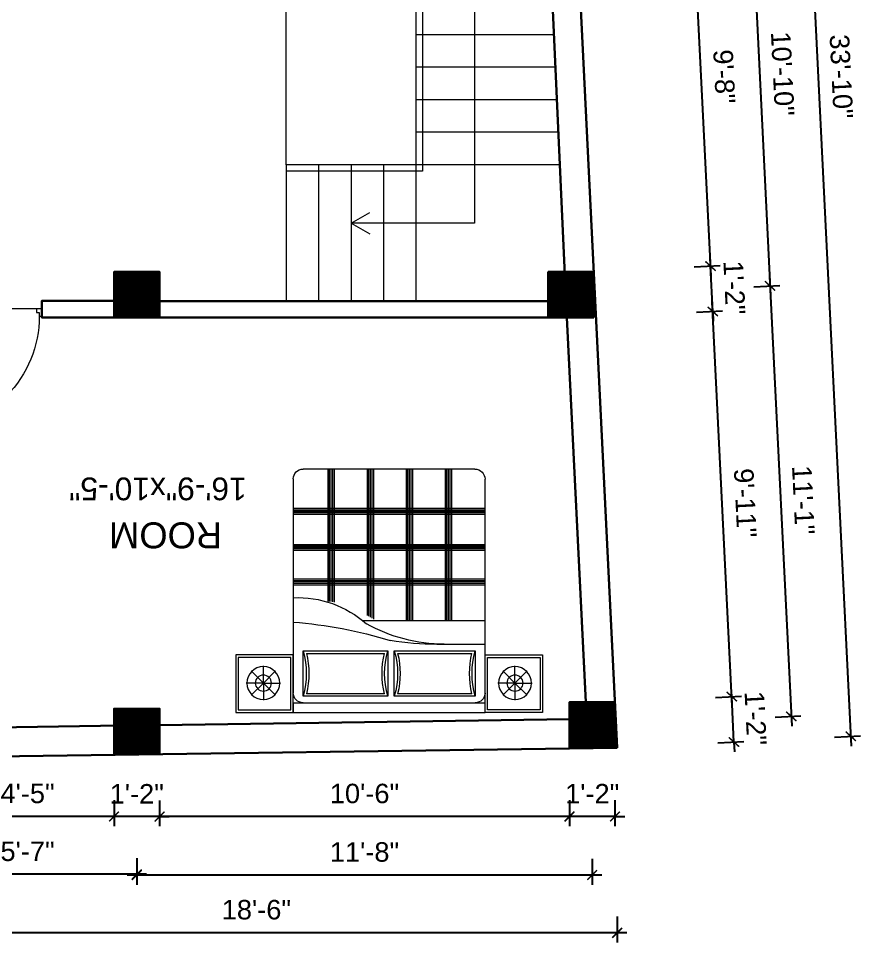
# Model space of a CAD drawing. Header units: inches. Extents: x -4737 to 13205, y 2479 to 13285.
# Drawn here: x -3637.3 to -3378.1, y 10554 to 10838.5 of the extents above; entities that cross this region are included whole.
import ezdxf

# ---------------------------------------------------------------- set-up
doc = ezdxf.new("R2010")
doc.units = ezdxf.units.IN
doc.header["$MEASUREMENT"] = 0
for name, color, linetype, lineweight in [('A-FURN', 9, 'Continuous', 5), ('Door', 205, 'Continuous', 13), ('hatch-.09', 8, 'Continuous', 9), ('Label', 7, 'Continuous', 13), ('ns_DIMS', 1, 'Continuous', 0), ('PUERTAS', 7, 'Continuous', 9), ('stair', 201, 'Continuous', 13), ('Text', 7, 'Continuous', 13), ('WALL', 12, 'Continuous', 30)]:
    doc.layers.add(name, color=color, linetype=linetype, lineweight=lineweight)
doc.layers.add('furniture', color=253, linetype='Continuous')
doc.styles.add('arial 1000', font='arial.ttf')
doc.styles.add('dim', font='arial.ttf', dxfattribs={"height": 7})
doc.styles.get("Standard").update_dxf_attribs({"font": 'arial.ttf'})
doc.dimstyles.new("1-8'", dxfattribs={"dimtxt": 6, "dimasz": 3, "dimexe": 3, "dimexo": 6, "dimgap": 4, "dimtad": 1, "dimdec": 0, "dimzin": 0, "dimdsep": 46, "dimlunit": 4, "dimtxsty": 'arial 1000', "dimblk": 'ARCHTICK', "dimcen": 8, "dimdle": 3, "dimclrt": 7, "dimazin": 0, "dimtfac": 1, "dimtdec": 0, "dimtix": 1, "dimtmove": 2, "dimatfit": 3, "dimfxl": 5, "dimfxlon": 1, "dimarcsym": 0})

# ---------------------------------------------------------------- blocks, each defined once
blk = doc.blocks.new('3ft')
at = {"layer": 'PUERTAS', "color": 2}
for p, q in [((1.01, 2.52), (25.23, 26.74)), ((26.05, 25.92), (1.77, 1.64)), ((21.99, 26.11), (21.98, 26.13)), ((26.05, 25.92), (25.23, 26.74)), ((25.42, 22.68), (25.43, 22.67)), ((0, 2.4), (0, 0)), ((0.72, 2.4), (0, 2.4)), ((1.6, 0), (0, 0)), ((0.72, 1.52), (0.72, 2.44)), ((0.8, 1.52), (0.72, 1.52)), ((0.8, 1.52), (0.8, 2.41)), ((0.8, 1.2), (0.8, 1.52)), ((1.6, 1.2), (0.8, 1.2)), ((1.57, 1.84), (0.94, 2.47)), ((1.63, 1.89), (0.97, 2.55)), ((1.63, 1.89), (1.57, 1.84)), ((1.77, 1.64), (1.57, 1.84)), ((1.6, 0), (1.6, 1.2)), ((34.4, 0), (34.4, 1.2)), ((34.4, 1.2), (35.2, 1.2)), ((34.4, 0), (36, 0)), ((35.2, 1.2), (35.2, 2.4)), ((35.2, 2.4), (36, 2.4)), ((36, 0), (36, 2.4))]:
    blk.add_line(p, q, dxfattribs=at)
at = {"layer": 'PUERTAS', "color": 8}
for p, q in [((22.57, 24.94), (21.65, 25.68)), ((22.63, 24.99), (21.69, 25.75)), ((22.74, 25.1), (21.84, 25.9)), ((22.13, 26.28), (21.98, 26.13)), ((22.88, 25.24), (22.01, 26.06)), ((22.13, 26.28), (22.27, 26.42)), ((22.29, 26.41), (22.27, 26.42)), ((23.16, 25.52), (22.34, 26.39)), ((23.3, 25.66), (22.5, 26.56)), ((23.41, 25.77), (22.65, 26.71)), ((23.46, 25.83), (22.72, 26.75)), ((24.08, 25.71), (23.57, 25.38)), ((22.69, 24.32), (23.02, 24.83)), ((22.95, 24.96), (22.84, 25.07)), ((22.98, 24.99), (22.86, 25.1)), ((23.03, 25.04), (22.91, 25.15)), ((22.91, 24.53), (23.1, 24.91)), ((23.11, 25.12), (22.99, 25.23)), ((23.13, 24.76), (23.18, 24.99)), ((23.28, 25.3), (23.17, 25.41)), ((23.36, 25.37), (23.25, 25.49)), ((23.31, 24.94), (23.28, 25.08)), ((23.41, 25.43), (23.3, 25.54)), ((23.46, 25.09), (23.32, 25.13)), ((23.44, 25.45), (23.33, 25.56)), ((23.64, 25.27), (23.41, 25.22)), ((23.87, 25.49), (23.49, 25.3)), ((23.63, 23.38), (24.14, 23.72)), ((23.84, 23.6), (24.22, 23.79)), ((24.07, 23.82), (24.3, 23.88)), ((24.25, 24), (24.39, 23.97)), ((24.25, 23.26), (24.99, 22.34)), ((24.27, 23.64), (24.38, 23.53)), ((24.3, 23.67), (24.41, 23.56)), ((24.3, 23.32), (25.06, 22.38)), ((24.35, 23.72), (24.46, 23.61)), ((24.4, 24.15), (24.43, 24.01)), ((24.41, 23.43), (25.2, 22.53)), ((24.43, 23.8), (24.54, 23.69)), ((24.58, 24.33), (24.52, 24.1)), ((24.55, 23.57), (25.37, 22.7)), ((24.6, 23.97), (24.72, 23.86)), ((24.8, 24.56), (24.61, 24.18)), ((25.02, 24.77), (24.68, 24.26)), ((24.68, 24.05), (24.79, 23.94)), ((24.73, 24.1), (24.85, 23.99)), ((24.76, 24.13), (24.87, 24.02)), ((24.83, 23.85), (25.7, 23.03)), ((24.97, 23.99), (25.87, 23.2)), ((25.08, 24.1), (26.02, 23.34)), ((25.14, 24.15), (26.06, 23.41)), ((25.58, 22.82), (25.43, 22.67)), ((25.58, 22.82), (25.73, 22.97)), ((25.72, 22.98), (25.73, 22.97)), ((0, 0), (36, 0))]:
    blk.add_line(p, q, dxfattribs=at)
at = {"layer": 'PUERTAS', "color": 1}
for p, q in [((21.67, 25.73), (22.17, 26.23)), ((22.49, 24.95), (21.67, 25.61)), ((21.7, 25.82), (22.14, 26.26)), ((21.73, 25.79), (21.7, 25.82)), ((22.58, 26.7), (22.14, 26.26)), ((22.67, 26.73), (22.17, 26.23)), ((22.61, 26.67), (22.58, 26.7)), ((23.45, 25.91), (22.79, 26.73)), ((23.44, 25.81), (23.02, 25.38)), ((23.33, 25.7), (23.34, 25.69)), ((24.15, 25.79), (23.68, 25.48)), ((24.27, 25.78), (24.26, 25.79)), ((22.6, 24.96), (23.02, 25.38)), ((22.61, 24.25), (22.92, 24.72)), ((22.62, 24.13), (22.61, 24.14)), ((22.7, 25.07), (22.71, 25.06)), ((22.82, 25.06), (23.08, 25.32)), ((22.94, 24.95), (22.83, 25.07)), ((22.92, 24.72), (22.92, 24.72)), ((22.93, 24.94), (23.19, 25.21)), ((22.93, 24.84), (22.93, 24.83)), ((23.34, 25.58), (23.08, 25.32)), ((23.46, 25.47), (23.19, 25.21)), ((23.45, 25.46), (23.33, 25.57)), ((23.44, 23.31), (23.45, 23.3)), ((23.56, 23.3), (24.03, 23.61)), ((23.57, 25.47), (23.57, 25.47)), ((23.68, 25.48), (23.68, 25.48)), ((24.03, 23.61), (24.03, 23.62)), ((24.14, 23.62), (24.14, 23.62)), ((24.25, 23.62), (24.51, 23.89)), ((24.26, 23.29), (24.69, 23.71)), ((24.26, 23.63), (24.37, 23.52)), ((24.26, 23.18), (24.92, 22.37)), ((24.37, 23.52), (24.63, 23.77)), ((24.37, 23.4), (24.37, 23.4)), ((24.78, 24.15), (24.51, 23.89)), ((24.89, 24.03), (24.63, 23.77)), ((25.11, 24.14), (24.69, 23.71)), ((24.77, 24.14), (24.88, 24.03)), ((24.79, 24.38), (24.78, 24.37)), ((24.78, 24.26), (24.78, 24.26)), ((25.1, 24.84), (24.79, 24.38)), ((25, 24.03), (25, 24.03)), ((25.04, 22.36), (25.54, 22.86)), ((25.09, 24.96), (25.1, 24.95)), ((25.13, 22.39), (25.57, 22.83)), ((25.22, 24.14), (26.03, 23.48)), ((26.04, 23.37), (25.54, 22.86)), ((26.01, 23.27), (25.57, 22.83)), ((25.98, 23.3), (26.01, 23.27)), ((25.1, 22.42), (25.13, 22.39))]:
    blk.add_line(p, q, dxfattribs=at)
at = {"layer": 'PUERTAS', "color": 2}
for radius in [0.155, 0.0752]:
    blk.add_circle((0.82, 2.56), radius, dxfattribs=at)
at = {"layer": 'PUERTAS', "color": 8}
blk.add_arc((0.82, 2.56), 34.38, 359.7285, 90.0333, dxfattribs=at)
at = {"layer": 'PUERTAS', "color": 1}
for centre, start, end in [((22.73, 26.68), 38.9236, 135), ((23.28, 25.63), 315, 45), ((23.39, 25.86), 315, 38.9236), ((24.2, 25.73), 45, 135), ((22.54, 25.01), 231.0764, 315), ((22.67, 24.2), 135, 225), ((22.77, 25.12), 225, 315), ((22.99, 24.89), 135, 219.7428), ((22.87, 24.78), 315, 39.7428), ((23.51, 23.36), 225, 315), ((23.51, 25.41), 50.2572, 135), ((23.62, 25.53), 230.2572, 315), ((24.09, 23.56), 50.2572, 135), ((24.2, 23.68), 230.2572, 315), ((24.32, 23.23), 135, 218.9236), ((24.42, 23.46), 135, 225), ((24.84, 24.31), 135, 219.7428), ((24.72, 24.21), 315, 39.7428), ((24.94, 23.98), 45, 135), ((25.04, 24.89), 315, 45), ((25.17, 24.08), 51.0764, 135), ((25.98, 23.42), 315, 51.0764), ((24.98, 22.42), 218.9236, 315)]:
    blk.add_arc(centre, 0.08, start, end, dxfattribs=at)
blk = doc.blocks.new('*U36')
at = {"color": 3}
blk.add_blockref('3ft', (0, 0), dxfattribs=at)
blk = doc.blocks.new('A$C3AED30AC')
at = {"layer": 'A-FURN', "color": 147, "linetype": 'ByBlock'}
for p, q in [((0, 1532.2), (0, 1982.2)), ((0, 1982.2), (450, 1982.2)), ((450, 1982.2), (1949.6, 1982.2)), ((450, 1982.2), (450, 1532.2)), ((450, 1906), (450, 1982.2)), ((1949.6, 1982.2), (1949.6, 1532.2)), ((2399.6, 1982.2), (1949.6, 1982.2)), ((2399.6, 1532.2), (2399.6, 1982.2)), ((450, 1906), (1949.6, 1906)), ((450, 155.2), (450, 1829.8)), ((1949.6, 1829.8), (1949.6, 159)), ((450, 1532.2), (0, 1532.2)), ((1949.6, 1532.2), (2399.6, 1532.2)), ((1869.6, 79), (526.2, 79))]:
    blk.add_line(p, q, dxfattribs=at)
at = {"layer": 'A-FURN', "color": 8}
for p, q in [((20, 1552.2), (20, 1962.2)), ((20, 1962.2), (430, 1962.2)), ((430, 1962.2), (430, 1552.2)), ((1969.6, 1962.2), (1969.6, 1552.2)), ((2379.6, 1962.2), (1969.6, 1962.2)), ((2379.6, 1552.2), (2379.6, 1962.2)), ((430, 1552.2), (20, 1552.2)), ((1969.6, 1552.2), (2379.6, 1552.2))]:
    blk.add_line(p, q, dxfattribs=at)
at = {"layer": 'A-FURN', "color": 5, "linetype": 'ByBlock'}
for p, q in [((216, 1752.2), (216, 1886.6)), ((2183.6, 1752.2), (2183.6, 1886.6)), ((216, 1752.2), (121, 1847.2)), ((216, 1752.2), (311.1, 1847.2)), ((526.2, 1855.2), (526.2, 1499.6)), ((1189.3, 1855.2), (526.2, 1855.2)), ((1189.3, 1499.6), (1189.3, 1855.2)), ((1873.4, 1855.2), (1240.1, 1855.2)), ((1240.1, 1855.2), (1240.1, 1499.6)), ((1873.4, 1499.6), (1873.4, 1855.2)), ((2183.6, 1752.2), (2088.5, 1847.2)), ((2183.6, 1752.2), (2278.6, 1847.2)), ((216, 1752.2), (81.7, 1752.2)), ((216, 1752.2), (121, 1657.2)), ((216, 1752.2), (216, 1752.2)), ((216, 1752.2), (216, 1752.2)), ((216, 1752.2), (216, 1752.2)), ((216, 1752.2), (350.4, 1752.2)), ((216, 1752.2), (216, 1617.8)), ((216, 1752.2), (311.1, 1657.2)), ((2183.6, 1752.2), (2049.2, 1752.2)), ((2183.6, 1752.2), (2088.5, 1657.2)), ((2183.6, 1752.2), (2317.9, 1752.2)), ((2183.6, 1752.2), (2183.6, 1752.2)), ((2183.6, 1752.2), (2183.6, 1752.2)), ((2183.6, 1752.2), (2183.6, 1752.2)), ((2183.6, 1752.2), (2278.6, 1657.2)), ((2183.6, 1752.2), (2183.6, 1617.8)), ((526.2, 1499.6), (1189.3, 1499.6)), ((1240.1, 1499.6), (1873.4, 1499.6)), ((1573.7, 1448.8), (1949.6, 1448.8)), ((996, 1263.6), (1949.6, 1263.6))]:
    blk.add_line(p, q, dxfattribs=at)
at = {"layer": 'A-FURN', "color": 9}
for p, q in [((1163.2, 1835.2), (552.3, 1835.2)), ((1847.3, 1835.2), (1266.2, 1835.2)), ((552.3, 1519.6), (1163.2, 1519.6)), ((1266.2, 1519.6), (1847.3, 1519.6))]:
    blk.add_line(p, q, dxfattribs=at)
at = {"layer": 'A-FURN', "color": 8, "linetype": 'Continuous'}
for p, q in [((1041.9, 1230), (1041.9, 79)), ((1053.9, 1237.2), (1053.9, 79)), ((1067, 1245.2), (1067, 79)), ((1079, 1252.8), (1079, 79)), ((1335, 1263.6), (1335, 79)), ((1347, 1263.6), (1347, 79)), ((1359, 1263.6), (1359, 79)), ((1372.1, 1263.6), (1372.1, 79)), ((1384.1, 1263.6), (1384.1, 79)), ((1639.9, 1263.6), (1639.9, 79)), ((1651.9, 1263.6), (1651.9, 79)), ((1663.9, 1263.6), (1663.9, 79)), ((1676.9, 1263.6), (1676.9, 79)), ((1688.9, 1263.6), (1688.9, 79)), ((1029.9, 1223.1), (1029.9, 79)), ((722, 1114.6), (722, 79)), ((734, 1114.6), (734, 79)), ((746, 1114.6), (746, 79)), ((759.1, 1117.1), (759.1, 79)), ((771.1, 1120.2), (771.1, 79)), ((450, 983.2), (1949.6, 983.2)), ((450, 971.2), (1949.6, 971.2)), ((450, 959.2), (1949.6, 959.2)), ((450, 949.8), (1949.6, 949.8)), ((450, 937.8), (1949.6, 937.8)), ((450, 713), (1949.6, 713)), ((450, 701), (1949.6, 701)), ((450, 689), (1949.6, 689)), ((450, 679.6), (1949.6, 679.6)), ((450, 667.6), (1949.6, 667.6)), ((450, 431.1), (1949.6, 431.1)), ((450, 419.1), (1949.6, 419.1)), ((450, 407.1), (1949.6, 407.1)), ((450, 397.7), (1949.6, 397.7)), ((450, 385.7), (1949.6, 385.7))]:
    blk.add_line(p, q, dxfattribs=at)
at = {"layer": 'A-FURN', "color": 5, "linetype": 'ByBlock'}
for centre, radius in [((216, 1752.2), 128.5), ((2183.6, 1752.2), 128.5), ((216, 1752.2), 62.8), ((2183.6, 1752.2), 62.8)]:
    blk.add_circle(centre, radius, dxfattribs=at)
at = {"layer": 'A-FURN', "color": 147, "linetype": 'ByBlock'}
for centre, radius, start, end in [((526.2, 1829.8), 76.2, 90, 180), ((1873.4, 1829.8), 76.2, 0, 90), ((526.2, 155.2), 76.2, 180, 270), ((1869.6, 159), 80, 270, 0)]:
    blk.add_arc(centre, radius, start, end, dxfattribs=at)
at = {"layer": 'A-FURN', "color": 5, "linetype": 'ByBlock'}
for centre, radius, start, end in [((-83.4, 1677.4), 635, 343.7398, 16.2602), ((1798.9, 1677.4), 635, 163.73979, 196.26021), ((630.5, 1677.4), 635, 343.7398, 16.2602), ((2483, 1677.4), 635, 163.73979, 196.26021), ((1638.5, 177.4), 1271.4, 90.35642, 119.03891), ((1572.9, -870.3), 2319.1, 89.98014, 99.03119), ((193.9, 4688.5), 3422.4, 274.28895, 287.24996), ((485.1, 1886.5), 802.9, 267.49694, 311.91323)]:
    blk.add_arc(centre, radius, start, end, dxfattribs=at)
at = {"layer": 'A-FURN', "color": 9}
for centre, start, end in [((-83.4, 1677.4), 346.05939, 13.94061), ((1798.9, 1677.4), 166.05939, 193.94061), ((630.5, 1677.4), 346.05939, 13.94061), ((2483, 1677.4), 166.05939, 193.94061)]:
    blk.add_arc(centre, 655, start, end, dxfattribs=at)
blk = doc.blocks.new('_ArchTick')
at = {"color": 0, "const_width": 0.15}
blk.add_lwpolyline([(-0.5, -0.5), (0.5, 0.5)], dxfattribs=at)
blk = doc.blocks.new('*D1102')
at = {"layer": 'Defpoints', "color": 0, "transparency": 16777216}
for p in [(-3467.73, 10613.98), (-3453.73, 10613.98), (-3467.73, 10592.84)]:
    blk.add_point(p, dxfattribs=at)
at = {"layer": 'ns_DIMS', "color": 0, "lineweight": -2, "transparency": 16777216}
for p, q in [((-3467.73, 10597.84), (-3467.73, 10589.84)), ((-3453.73, 10597.84), (-3453.73, 10589.84)), ((-3467.73, 10592.84), (-3470.73, 10592.84)), ((-3453.73, 10592.84), (-3467.73, 10592.84)), ((-3453.73, 10592.84), (-3450.73, 10592.84))]:
    blk.add_line(p, q, dxfattribs=at)
at = {"layer": 'ns_DIMS', "color": 0, "lineweight": -2, "transparency": 16777216, "xscale": 3, "yscale": 3, "zscale": 3}
blk.add_blockref('_ArchTick', (-3467.73, 10592.84), dxfattribs=at)
at = {"layer": 'ns_DIMS', "color": 0, "lineweight": -2, "transparency": 16777216, "xscale": 3, "yscale": 3, "zscale": 3, "rotation": 180}
blk.add_blockref('_ArchTick', (-3453.73, 10592.84), dxfattribs=at)
at = {"layer": 'ns_DIMS', "color": 7, "transparency": 16777216, "insert": (-3460.73, 10599.86), "char_height": 6, "attachment_point": 5, "style": 'arial 1000'}
blk.add_mtext('1\'-2"', dxfattribs=at)
blk = doc.blocks.new('*D1103')
at = {"layer": 'Defpoints', "color": 0, "transparency": 16777216}
for p in [(-3460.73, 10613.98), (-3600.93, 10611.99), (-3600.93, 10574.81)]:
    blk.add_point(p, dxfattribs=at)
at = {"layer": 'ns_DIMS', "color": 0, "lineweight": -2, "transparency": 16777216}
for p, q in [((-3600.93, 10579.81), (-3600.93, 10571.81)), ((-3460.73, 10579.81), (-3460.73, 10571.81)), ((-3457.73, 10574.81), (-3603.93, 10574.81))]:
    blk.add_line(p, q, dxfattribs=at)
at = {"layer": 'ns_DIMS', "color": 0, "lineweight": -2, "transparency": 16777216, "xscale": 3, "yscale": 3, "zscale": 3, "rotation": 180}
blk.add_blockref('_ArchTick', (-3600.93, 10574.81), dxfattribs=at)
at = {"layer": 'ns_DIMS', "color": 0, "lineweight": -2, "transparency": 16777216, "xscale": 3, "yscale": 3, "zscale": 3}
blk.add_blockref('_ArchTick', (-3460.73, 10574.81), dxfattribs=at)
at = {"layer": 'ns_DIMS', "color": 7, "transparency": 16777216, "insert": (-3530.83, 10581.88), "char_height": 6, "attachment_point": 5, "style": 'arial 1000'}
blk.add_mtext('11\'-8"', dxfattribs=at)
blk = doc.blocks.new('*D1104')
at = {"layer": 'Defpoints', "color": 0, "transparency": 16777216}
for p in [(-3453.04, 10613.98), (-3675.18, 10611.04), (-3675.18, 10557.04)]:
    blk.add_point(p, dxfattribs=at)
at = {"layer": 'ns_DIMS', "color": 0, "lineweight": -2, "transparency": 16777216}
for p, q in [((-3675.18, 10562.04), (-3675.18, 10554.04)), ((-3453.04, 10562.04), (-3453.04, 10554.04)), ((-3450.04, 10557.04), (-3678.18, 10557.04))]:
    blk.add_line(p, q, dxfattribs=at)
at = {"layer": 'ns_DIMS', "color": 0, "lineweight": -2, "transparency": 16777216, "xscale": 3, "yscale": 3, "zscale": 3, "rotation": 180}
blk.add_blockref('_ArchTick', (-3675.18, 10557.04), dxfattribs=at)
at = {"layer": 'ns_DIMS', "color": 0, "lineweight": -2, "transparency": 16777216, "xscale": 3, "yscale": 3, "zscale": 3}
blk.add_blockref('_ArchTick', (-3453.04, 10557.04), dxfattribs=at)
at = {"layer": 'ns_DIMS', "color": 7, "transparency": 16777216, "insert": (-3564.11, 10564.11), "char_height": 6, "attachment_point": 5, "style": 'arial 1000'}
blk.add_mtext('18\'-6"', dxfattribs=at)
blk = doc.blocks.new('*D1105')
at = {"layer": 'Defpoints', "color": 0, "transparency": 16777216}
for p in [(-3467.73, 10613.98), (-3593.93, 10611.99), (-3593.93, 10592.81)]:
    blk.add_point(p, dxfattribs=at)
at = {"layer": 'ns_DIMS', "color": 0, "lineweight": -2, "transparency": 16777216}
for p, q in [((-3593.93, 10597.81), (-3593.93, 10589.81)), ((-3467.73, 10597.81), (-3467.73, 10589.81)), ((-3464.73, 10592.81), (-3596.93, 10592.81))]:
    blk.add_line(p, q, dxfattribs=at)
at = {"layer": 'ns_DIMS', "color": 0, "lineweight": -2, "transparency": 16777216, "xscale": 3, "yscale": 3, "zscale": 3, "rotation": 180}
blk.add_blockref('_ArchTick', (-3593.93, 10592.81), dxfattribs=at)
at = {"layer": 'ns_DIMS', "color": 0, "lineweight": -2, "transparency": 16777216, "xscale": 3, "yscale": 3, "zscale": 3}
blk.add_blockref('_ArchTick', (-3467.73, 10592.81), dxfattribs=at)
at = {"layer": 'ns_DIMS', "color": 7, "transparency": 16777216, "insert": (-3530.83, 10599.88), "char_height": 6, "attachment_point": 5, "style": 'arial 1000'}
blk.add_mtext('10\'-6"', dxfattribs=at)
blk = doc.blocks.new('*D1106')
at = {"layer": 'Defpoints', "color": 0, "transparency": 16777216}
for p in [(-3607.93, 10611.99), (-3593.93, 10611.99), (-3607.93, 10592.81)]:
    blk.add_point(p, dxfattribs=at)
at = {"layer": 'ns_DIMS', "color": 0, "lineweight": -2, "transparency": 16777216}
for p, q in [((-3607.93, 10597.81), (-3607.93, 10589.81)), ((-3593.93, 10597.81), (-3593.93, 10589.81)), ((-3607.93, 10592.81), (-3610.93, 10592.81)), ((-3593.93, 10592.81), (-3607.93, 10592.81)), ((-3593.93, 10592.81), (-3590.93, 10592.81))]:
    blk.add_line(p, q, dxfattribs=at)
at = {"layer": 'ns_DIMS', "color": 0, "lineweight": -2, "transparency": 16777216, "xscale": 3, "yscale": 3, "zscale": 3}
blk.add_blockref('_ArchTick', (-3607.93, 10592.81), dxfattribs=at)
at = {"layer": 'ns_DIMS', "color": 0, "lineweight": -2, "transparency": 16777216, "xscale": 3, "yscale": 3, "zscale": 3, "rotation": 180}
blk.add_blockref('_ArchTick', (-3593.93, 10592.81), dxfattribs=at)
at = {"layer": 'ns_DIMS', "color": 7, "transparency": 16777216, "insert": (-3600.93, 10599.82), "char_height": 6, "attachment_point": 5, "style": 'arial 1000'}
blk.add_mtext('1\'-2"', dxfattribs=at)
blk = doc.blocks.new('*D1107')
at = {"layer": 'Defpoints', "color": 0, "transparency": 16777216}
for p in [(-3661.18, 10610.84), (-3607.93, 10611.99), (-3661.18, 10592.84)]:
    blk.add_point(p, dxfattribs=at)
at = {"layer": 'ns_DIMS', "color": 0, "lineweight": -2, "transparency": 16777216}
for p, q in [((-3661.18, 10597.84), (-3661.18, 10589.84)), ((-3607.93, 10597.84), (-3607.93, 10589.84)), ((-3604.93, 10592.84), (-3664.18, 10592.84))]:
    blk.add_line(p, q, dxfattribs=at)
at = {"layer": 'ns_DIMS', "color": 0, "lineweight": -2, "transparency": 16777216, "xscale": 3, "yscale": 3, "zscale": 3, "rotation": 180}
blk.add_blockref('_ArchTick', (-3661.18, 10592.84), dxfattribs=at)
at = {"layer": 'ns_DIMS', "color": 0, "lineweight": -2, "transparency": 16777216, "xscale": 3, "yscale": 3, "zscale": 3}
blk.add_blockref('_ArchTick', (-3607.93, 10592.84), dxfattribs=at)
at = {"layer": 'ns_DIMS', "color": 7, "transparency": 16777216, "insert": (-3634.55, 10599.9), "char_height": 6, "attachment_point": 5, "style": 'arial 1000'}
blk.add_mtext('4\'-5"', dxfattribs=at)
blk = doc.blocks.new('*D1109')
at = {"layer": 'Defpoints', "color": 0, "transparency": 16777216}
for p in [(-3668.18, 10611.04), (-3600.93, 10611.99), (-3668.18, 10575.04)]:
    blk.add_point(p, dxfattribs=at)
at = {"layer": 'ns_DIMS', "color": 0, "lineweight": -2, "transparency": 16777216}
for p, q in [((-3668.18, 10580.04), (-3668.18, 10572.04)), ((-3600.93, 10580.04), (-3600.93, 10572.04)), ((-3597.93, 10575.04), (-3671.18, 10575.04))]:
    blk.add_line(p, q, dxfattribs=at)
at = {"layer": 'ns_DIMS', "color": 0, "lineweight": -2, "transparency": 16777216, "xscale": 3, "yscale": 3, "zscale": 3, "rotation": 180}
blk.add_blockref('_ArchTick', (-3668.18, 10575.04), dxfattribs=at)
at = {"layer": 'ns_DIMS', "color": 0, "lineweight": -2, "transparency": 16777216, "xscale": 3, "yscale": 3, "zscale": 3}
blk.add_blockref('_ArchTick', (-3600.93, 10575.04), dxfattribs=at)
at = {"layer": 'ns_DIMS', "color": 7, "transparency": 16777216, "insert": (-3634.55, 10582.09), "char_height": 6, "attachment_point": 5, "style": 'arial 1000'}
blk.add_mtext('5\'-7"', dxfattribs=at)
blk = doc.blocks.new('*D1154')
at = {"layer": 'Defpoints', "color": 0, "transparency": 16777216}
for p in [(-3453.73, 10627.98), (-3417.77, 10629.76), (-3453.04, 10613.98)]:
    blk.add_point(p, dxfattribs=at)
at = {"layer": 'ns_DIMS', "color": 0, "lineweight": -2, "transparency": 16777216}
for p, q in [((-3417.77, 10629.76), (-3417.92, 10632.75)), ((-3422.77, 10629.51), (-3414.78, 10629.9)), ((-3417.09, 10615.76), (-3417.77, 10629.76)), ((-3422.08, 10615.51), (-3414.09, 10615.9)), ((-3417.09, 10615.76), (-3416.94, 10612.76))]:
    blk.add_line(p, q, dxfattribs=at)
at = {"layer": 'ns_DIMS', "color": 0, "lineweight": -2, "transparency": 16777216, "xscale": 3, "yscale": 3, "zscale": 3}
for p, rotation in [((-3417.77, 10629.76), 272.820296018638), ((-3417.09, 10615.76), 92.82029601863803)]:
    blk.add_blockref('_ArchTick', p, dxfattribs=dict(at, rotation=rotation))
at = {"layer": 'ns_DIMS', "color": 7, "transparency": 16777216, "insert": (-3410.43, 10623.1), "char_height": 6, "attachment_point": 5, "rotation": 272.8203, "style": 'arial 1000'}
blk.add_mtext('1\'-2"', dxfattribs=at)
blk = doc.blocks.new('*D1155')
at = {"layer": 'Defpoints', "color": 0, "transparency": 16777216}
for p in [(-3423.61, 10748.3), (-3460.26, 10746.49), (-3453.73, 10627.98)]:
    blk.add_point(p, dxfattribs=at)
at = {"layer": 'ns_DIMS', "color": 0, "lineweight": -2, "transparency": 16777216}
for p, q in [((-3417.63, 10626.76), (-3423.76, 10751.29)), ((-3428.61, 10748.05), (-3420.62, 10748.45)), ((-3422.77, 10629.51), (-3414.78, 10629.9))]:
    blk.add_line(p, q, dxfattribs=at)
at = {"layer": 'ns_DIMS', "color": 0, "lineweight": -2, "transparency": 16777216, "xscale": 3, "yscale": 3, "zscale": 3}
for p, rotation in [((-3423.61, 10748.3), 92.82029601864667), ((-3417.77, 10629.76), 272.8202960186467)]:
    blk.add_blockref('_ArchTick', p, dxfattribs=dict(at, rotation=rotation))
at = {"layer": 'ns_DIMS', "color": 7, "transparency": 16777216, "insert": (-3413.64, 10689.37), "char_height": 6, "attachment_point": 5, "rotation": 272.8203, "style": 'arial 1000'}
blk.add_mtext('9\'-11"', dxfattribs=at)
blk = doc.blocks.new('*D1156')
at = {"layer": 'Defpoints', "color": 0, "transparency": 16777216}
for p in [(-3424.3, 10762.26), (-3460.26, 10760.49), (-3460.26, 10746.49)]:
    blk.add_point(p, dxfattribs=at)
at = {"layer": 'ns_DIMS', "color": 0, "lineweight": -2, "transparency": 16777216}
for p, q in [((-3424.3, 10762.26), (-3424.45, 10765.26)), ((-3429.3, 10762.02), (-3421.31, 10762.41)), ((-3423.61, 10748.3), (-3424.3, 10762.26)), ((-3428.61, 10748.05), (-3420.62, 10748.45)), ((-3423.61, 10748.3), (-3423.47, 10745.3))]:
    blk.add_line(p, q, dxfattribs=at)
at = {"layer": 'ns_DIMS', "color": 0, "lineweight": -2, "transparency": 16777216, "xscale": 3, "yscale": 3, "zscale": 3}
for p, rotation in [((-3424.3, 10762.26), 272.8202960186467), ((-3423.61, 10748.3), 92.82029601864667)]:
    blk.add_blockref('_ArchTick', p, dxfattribs=dict(at, rotation=rotation))
at = {"layer": 'ns_DIMS', "color": 7, "transparency": 16777216, "insert": (-3416.95, 10755.63), "char_height": 6, "attachment_point": 5, "rotation": 272.8203, "style": 'arial 1000'}
blk.add_mtext('1\'-2"', dxfattribs=at)
blk = doc.blocks.new('*D1157')
at = {"layer": 'Defpoints', "color": 0, "transparency": 16777216}
for p in [(-3430.02, 10878.3), (-3466.66, 10876.49), (-3460.26, 10760.49)]:
    blk.add_point(p, dxfattribs=at)
at = {"layer": 'ns_DIMS', "color": 0, "lineweight": -2, "transparency": 16777216}
for p, q in [((-3424.15, 10759.27), (-3430.17, 10881.29)), ((-3435.01, 10878.05), (-3427.02, 10878.45)), ((-3429.3, 10762.02), (-3421.31, 10762.41))]:
    blk.add_line(p, q, dxfattribs=at)
at = {"layer": 'ns_DIMS', "color": 0, "lineweight": -2, "transparency": 16777216, "xscale": 3, "yscale": 3, "zscale": 3}
for p, rotation in [((-3430.02, 10878.3), 92.82029601864667), ((-3424.3, 10762.26), 272.8202960186467)]:
    blk.add_blockref('_ArchTick', p, dxfattribs=dict(at, rotation=rotation))
at = {"layer": 'ns_DIMS', "color": 7, "transparency": 16777216, "insert": (-3420.11, 10820.63), "char_height": 6, "attachment_point": 5, "rotation": 272.8203, "style": 'arial 1000'}
blk.add_mtext('9\'-8"', dxfattribs=at)
blk = doc.blocks.new('*D1163')
at = {"layer": 'Defpoints', "color": 0, "transparency": 16777216}
for p in [(-3473.02, 11019.49), (-3381.13, 10617.53), (-3453.04, 10613.98)]:
    blk.add_point(p, dxfattribs=at)
at = {"layer": 'ns_DIMS', "color": 0, "lineweight": -2, "transparency": 16777216}
for p, q in [((-3401.25, 11026.03), (-3380.98, 10614.53)), ((-3406.1, 11022.79), (-3398.11, 11023.18)), ((-3386.12, 10617.28), (-3378.13, 10617.67))]:
    blk.add_line(p, q, dxfattribs=at)
at = {"layer": 'ns_DIMS', "color": 0, "lineweight": -2, "transparency": 16777216, "xscale": 3, "yscale": 3, "zscale": 3}
for p, rotation in [((-3401.11, 11023.04), 92.82029601863792), ((-3381.13, 10617.53), 272.8202960186379)]:
    blk.add_blockref('_ArchTick', p, dxfattribs=dict(at, rotation=rotation))
at = {"layer": 'ns_DIMS', "color": 7, "transparency": 16777216, "insert": (-3384.06, 10820.63), "char_height": 6, "attachment_point": 5, "rotation": 272.8203, "style": 'arial 1000'}
blk.add_mtext('33\'-10"', dxfattribs=at)
blk = doc.blocks.new('*D1164')
at = {"layer": 'Defpoints', "color": 0, "transparency": 16777216}
for p in [(-3466.66, 10883.49), (-3405.98, 10756.17), (-3460.26, 10753.49)]:
    blk.add_point(p, dxfattribs=at)
at = {"layer": 'ns_DIMS', "color": 0, "lineweight": -2, "transparency": 16777216}
for p, q in [((-3412.53, 10889.16), (-3405.83, 10753.17)), ((-3417.38, 10885.92), (-3409.39, 10886.31)), ((-3410.97, 10755.92), (-3402.98, 10756.31))]:
    blk.add_line(p, q, dxfattribs=at)
at = {"layer": 'ns_DIMS', "color": 0, "lineweight": -2, "transparency": 16777216, "xscale": 3, "yscale": 3, "zscale": 3}
for p, rotation in [((-3412.38, 10886.17), 92.82029601864667), ((-3405.98, 10756.17), 272.8202960186467)]:
    blk.add_blockref('_ArchTick', p, dxfattribs=dict(at, rotation=rotation))
at = {"layer": 'ns_DIMS', "color": 7, "transparency": 16777216, "insert": (-3402.13, 10821.51), "char_height": 6, "attachment_point": 5, "rotation": 272.8203, "style": 'arial 1000'}
blk.add_mtext('10\'-10"', dxfattribs=at)
blk = doc.blocks.new('*D1165')
at = {"layer": 'Defpoints', "color": 0, "transparency": 16777216}
for p in [(-3460.26, 10753.49), (-3399.45, 10623.66), (-3453.73, 10620.98)]:
    blk.add_point(p, dxfattribs=at)
at = {"layer": 'ns_DIMS', "color": 0, "lineweight": -2, "transparency": 16777216}
for p, q in [((-3406.13, 10759.16), (-3399.3, 10620.66)), ((-3410.97, 10755.92), (-3402.98, 10756.31)), ((-3404.45, 10623.41), (-3396.46, 10623.81))]:
    blk.add_line(p, q, dxfattribs=at)
at = {"layer": 'ns_DIMS', "color": 0, "lineweight": -2, "transparency": 16777216, "xscale": 3, "yscale": 3, "zscale": 3}
for p, rotation in [((-3405.98, 10756.17), 92.82029601864667), ((-3399.45, 10623.66), 272.8202960186467)]:
    blk.add_blockref('_ArchTick', p, dxfattribs=dict(at, rotation=rotation))
at = {"layer": 'ns_DIMS', "color": 7, "transparency": 16777216, "insert": (-3395.71, 10690.26), "char_height": 6, "attachment_point": 5, "rotation": 272.8203, "style": 'arial 1000'}
blk.add_mtext('11\'-1"', dxfattribs=at)

msp = doc.modelspace()

# ---------------------------------------------------------------- hatches: boundary and pattern name
at = {"layer": 'hatch-.09'}
h = msp.add_hatch(dxfattribs=at)
h.set_pattern_fill('ANSI31', color=256, angle=180)
h.set_pattern_definition([(225, (11838.46353, 11036.63135), (0.0883883476, -0.0883883476), [])])
h.paths.add_polyline_path([(-3607.93, 10746.49), (-3593.93, 10746.49), (-3593.93, 10760.49), (-3607.93, 10760.49)])
h = msp.add_hatch(dxfattribs=at)
h.set_pattern_fill('ANSI31', color=256, angle=180)
h.set_pattern_definition([(225, (11972.12996, 11036.63135), (0.0883883476, -0.0883883476), [])])
h.paths.add_polyline_path([(-3474.26, 10746.49), (-3460.26, 10746.49), (-3460.26, 10760.49), (-3474.26, 10760.49)])
h = msp.add_hatch(dxfattribs=at)
h.set_pattern_fill('ANSI31', color=256, angle=180)
h.set_pattern_definition([(225, (11978.65775, 10904.12311), (0.0883883476, -0.0883883476), [])])
h.paths.add_polyline_path([(-3467.73, 10613.98), (-3453.73, 10613.98), (-3453.73, 10627.98), (-3467.73, 10627.98)])
h = msp.add_hatch(dxfattribs=at)
h.set_pattern_fill('ANSI31', color=256, angle=180)
h.set_pattern_definition([(225, (11838.46353, 10902.13167), (0.0883883476, -0.0883883476), [])])
h.paths.add_polyline_path([(-3607.93, 10611.99), (-3593.93, 10611.99), (-3593.93, 10625.99), (-3607.93, 10625.99)])

# ---------------------------------------------------------------- linework, layer by layer
at = {"layer": 'Door'}
msp.add_line((-3554.98, 10793.49), (-3554.98, 10843.49), dxfattribs=at)
at = {"layer": 'ns_DIMS'}
for p, q in [((-3496.98, 10861.49), (-3496.98, 10775.49)), ((-3534.98, 10775.49), (-3529.17, 10778.76)), ((-3496.98, 10775.49), (-3534.98, 10775.49)), ((-3534.98, 10775.49), (-3529.17, 10772.22))]:
    msp.add_line(p, q, dxfattribs=at)
at = {"layer": 'stair', "linetype": 'ByBlock', "ltscale": 5}
for p, q in [((-3514.98, 10885.49), (-3514.98, 10751.49)), ((-3512.98, 10845.49), (-3512.98, 10791.49)), ((-3472.49, 10833.49), (-3514.98, 10833.49)), ((-3472.05, 10823.49), (-3514.98, 10823.49)), ((-3471.6, 10813.49), (-3514.98, 10813.49)), ((-3471.16, 10803.49), (-3514.98, 10803.49)), ((-3470.71, 10793.49), (-3554.98, 10793.49)), ((-3554.98, 10793.49), (-3554.98, 10751.49)), ((-3544.98, 10793.49), (-3544.98, 10751.49)), ((-3534.98, 10793.49), (-3534.98, 10751.49)), ((-3524.98, 10793.49), (-3524.98, 10751.49)), ((-3512.98, 10791.49), (-3554.98, 10791.49))]:
    msp.add_line(p, q, dxfattribs=at)
at = {"layer": 'WALL'}
for p, q in [((-3473.02, 11019.49), (-3453.04, 10613.98)), ((-3474.41, 10876.49), (-3469.2, 10759.49)), ((-3593.93, 10751.49), (-3473.96, 10751.49)), ((-3605.68, 10746.49), (-3468.73, 10746.49)), ((-3468.58, 10746.49), (-3462.74, 10627.98)), ((-3593.93, 10620.99), (-3467.73, 10622.78)), ((-3661.18, 10620.04), (-3605.68, 10620.83)), ((-3453.04, 10613.98), (-3675.18, 10610.84)), ((-3675.18, 10610.84), (-3453.04, 10613.98))]:
    msp.add_line(p, q, dxfattribs=at)
for points in [[(-3593.93, 10746.49), (-3607.93, 10746.49), (-3607.93, 10760.49), (-3593.93, 10760.49)], [(-3460.26, 10746.49), (-3474.26, 10746.49), (-3474.26, 10760.49), (-3460.26, 10760.49)], [(-3607.93, 10746.49), (-3630.18, 10746.49), (-3630.18, 10751.54), (-3607.93, 10751.54)], [(-3453.73, 10613.98), (-3467.73, 10613.98), (-3467.73, 10627.98), (-3453.73, 10627.98)], [(-3593.93, 10611.99), (-3607.93, 10611.99), (-3607.93, 10625.99), (-3593.93, 10625.99)]]:
    msp.add_lwpolyline(points, close=True, dxfattribs=at)

# ---------------------------------------------------------------- block references
at = {"layer": 'furniture', "xscale": -0.03937007859349251, "yscale": 0.03937007859349251, "zscale": 0.03937007859349251, "rotation": 180}
msp.add_blockref('A$C3AED30AC', (-3570.47, 10702.89), dxfattribs=at)
at = {"layer": 'WALL', "xscale": -1, "rotation": 180}
msp.add_blockref('*U36', (-3666.18, 10749.22), dxfattribs=at)

# ---------------------------------------------------------------- texts
at = {"layer": 'Label', "color": 5, "linetype": 'ByBlock', "insert": (-3592.07, 10675.39), "char_height": 8, "width": 88.4068, "attachment_point": 2, "rotation": 180, "style": 'dim'}
msp.add_mtext('ROOM', dxfattribs=at)
at = {"layer": 'Text', "insert": (-3594.42, 10690.19), "char_height": 7, "width": 440.957, "attachment_point": 2, "rotation": 180}
msp.add_mtext('16\'-9"x10\'-5"', dxfattribs=at)

# ---------------------------------------------------------------- dimensions: what is measured, and where the dimension line sits
at = {"layer": 'ns_DIMS'}
for p1, p2, distance, picture, middle in [((-3473.02, 11019.49), (-3453.04, 10613.98), 72, '*D1163', (-3384.06, 10820.63)), ((-3453.04, 10613.98), (-3453.73, 10627.98), -36, '*D1154', (-3410.43, 10623.1))]:
    dim = msp.add_aligned_dim(p1=p1, p2=p2, distance=distance, dimstyle="1-8'", dxfattribs=at)
    dim.commit()
    dim.dimension.update_dxf_attribs({"geometry": picture, "text_midpoint": middle})
for base, p1, p2, angle, picture, middle in [((-3405.98, 10756.17), (-3466.66, 10883.49), (-3460.26, 10753.49), 92.8203, '*D1164', (-3402.13, 10821.51)), ((-3430.02, 10878.3), (-3460.26, 10760.49), (-3466.66, 10876.49), 272.8203, '*D1157', (-3420.11, 10820.63)), ((-3424.3, 10762.26), (-3460.26, 10746.49), (-3460.26, 10760.49), 272.8203, '*D1156', (-3416.95, 10755.63)), ((-3399.45, 10623.66), (-3460.26, 10753.49), (-3453.73, 10620.98), 92.8203, '*D1165', (-3395.71, 10690.26)), ((-3423.61, 10748.3), (-3453.73, 10627.98), (-3460.26, 10746.49), 272.8203, '*D1155', (-3413.64, 10689.37)), ((-3675.18, 10557.04), (-3453.04, 10613.98), (-3675.18, 10611.04), 180, '*D1104', (-3564.11, 10564.11)), ((-3600.93, 10574.81), (-3460.73, 10613.98), (-3600.93, 10611.99), 180, '*D1103', (-3530.83, 10581.88)), ((-3593.93, 10592.81), (-3467.73, 10613.98), (-3593.93, 10611.99), 180, '*D1105', (-3530.83, 10599.88)), ((-3467.73, 10592.84), (-3453.73, 10613.98), (-3467.73, 10613.98), 180, '*D1102', (-3460.73, 10599.86)), ((-3668.18, 10575.04), (-3600.93, 10611.99), (-3668.18, 10611.04), 180, '*D1109', (-3634.55, 10582.09)), ((-3661.18, 10592.84), (-3607.93, 10611.99), (-3661.18, 10610.84), 180, '*D1107', (-3634.55, 10599.9)), ((-3607.93, 10592.81), (-3593.93, 10611.99), (-3607.93, 10611.99), 180, '*D1106', (-3600.93, 10599.82))]:
    dim = msp.add_linear_dim(base=base, p1=p1, p2=p2, angle=angle, dimstyle="1-8'", dxfattribs=at)
    dim.commit()
    dim.dimension.update_dxf_attribs({"geometry": picture, "text_midpoint": middle})

doc.saveas('drawing.dxf')
